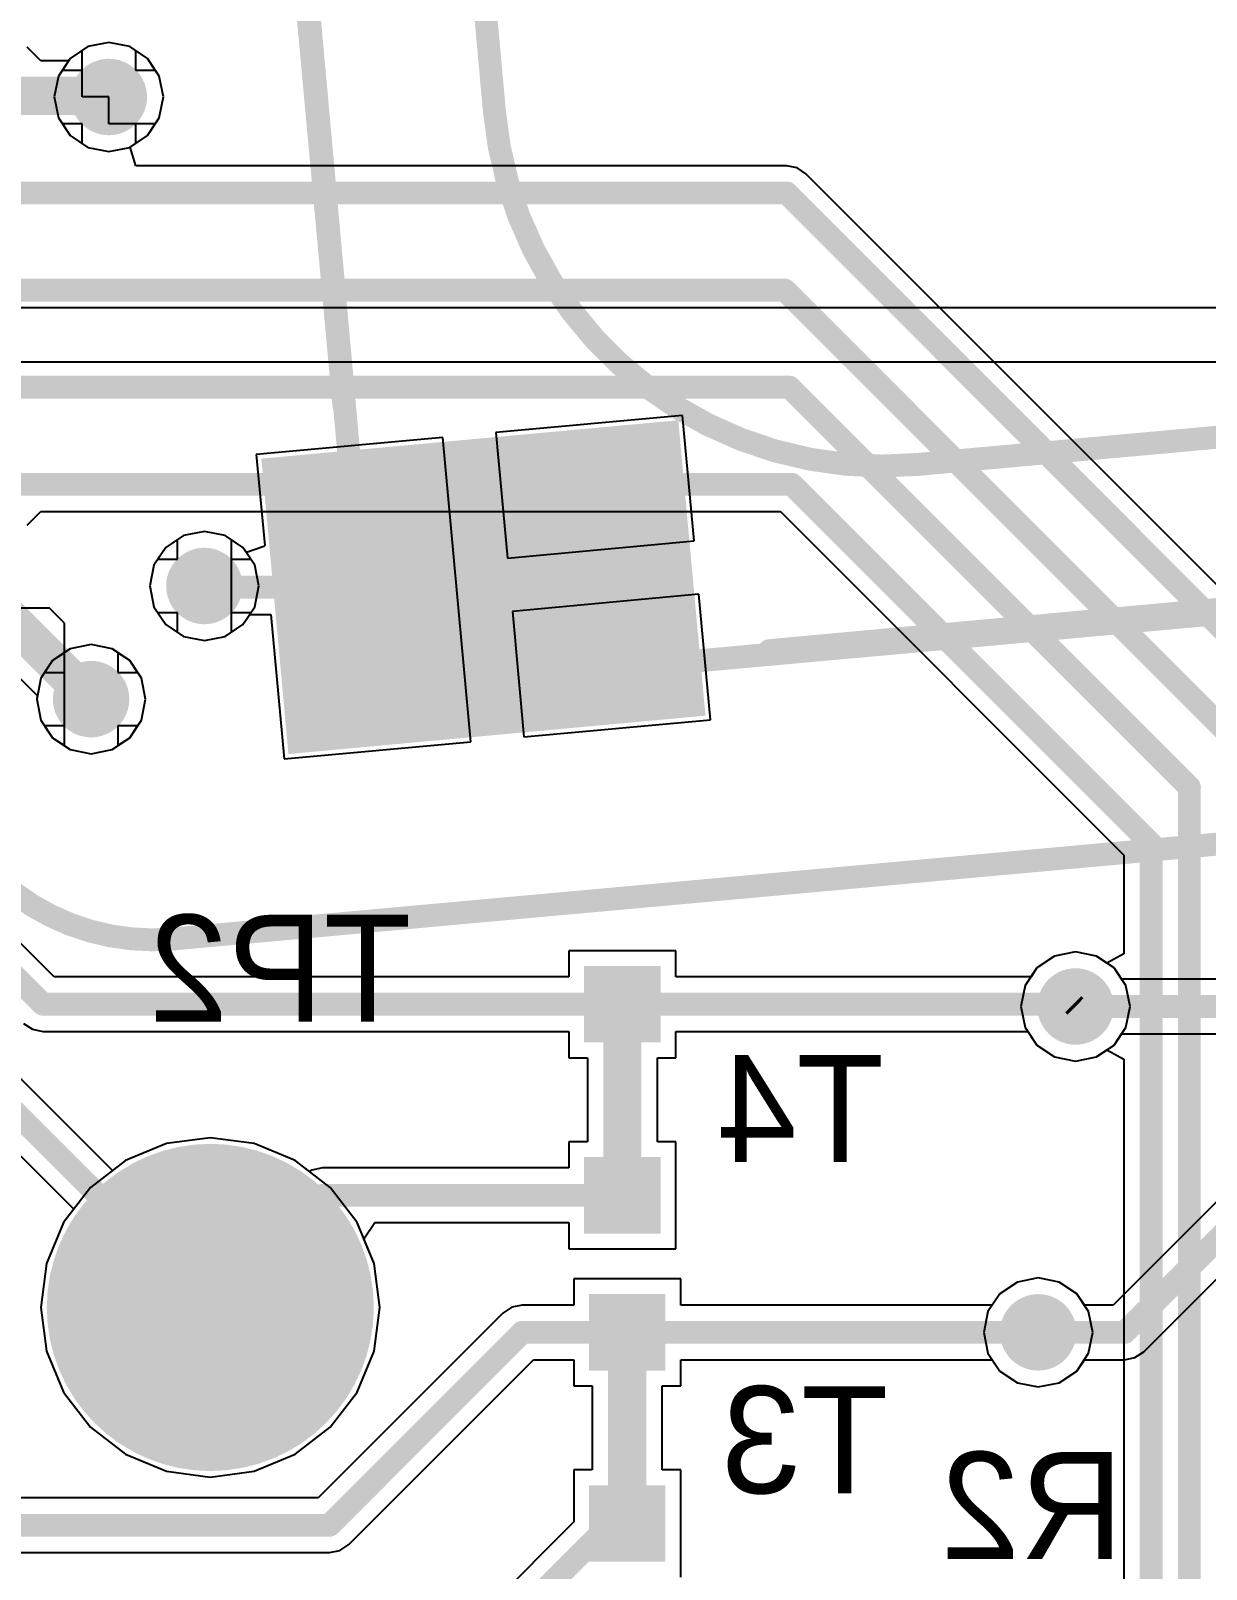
# Model space of a CAD drawing. Header units: millimetres. Extents: x 80 to 238, y 80 to 227.
# Drawn here: x 90.71 to 98.41, y 89.09 to 99.16 of the extents above; entities that cross this region are included whole.
import ezdxf

# ---------------------------------------------------------------- set-up
doc = ezdxf.new("R2010")
doc.units = ezdxf.units.MM
for name, color, linetype in [('BottomLayer', 5, 'Continuous'), ('BottomOverlay', 54, 'Continuous'), ('BottomSolder', 6, 'Continuous'), ('DrillDrawing', 1, 'Continuous'), ('DrillGuide', 244, 'Continuous'), ('KeepOutLayer', 6, 'Continuous'), ('Mechanical1', 6, 'Continuous'), ('MidLayer1', 16, 'Continuous'), ('MidLayer2', 76, 'Continuous'), ('MultiLayer', 9, 'Continuous'), ('PadHoleLayer', 156, 'Continuous'), ('TopLayer', 1, 'Continuous'), ('TopOverlay', 2, 'Continuous'), ('TopPaste', 8, 'Continuous'), ('TopSolder', 216, 'Continuous'), ('ViaHoleLayer', 16, 'Continuous')]:
    doc.layers.add(name, color=color, linetype=linetype)

msp = doc.modelspace()

# ---------------------------------------------------------------- linework, layer by layer
at = {"layer": 'BottomLayer'}
for p, q in [((90.78, 98.959), (90.69, 99.049)), ((91.05, 99.027), (90.973, 98.975)), ((91.05, 98.723), (91.05, 99.027)), ((91.477, 98.975), (91.4, 99.027)), ((91.4, 99.027), (91.4, 98.898)), ((90.962, 98.959), (90.78, 98.959)), ((90.973, 98.975), (90.962, 98.959)), ((91.529, 98.898), (91.477, 98.975)), ((91.4, 98.898), (91.529, 98.898)), ((91.225, 98.723), (91.05, 98.723)), ((91.225, 98.548), (91.225, 98.723)), ((91.529, 98.548), (91.225, 98.548)), ((91.477, 98.471), (91.529, 98.548)), ((91.364, 98.395), (91.477, 98.471)), ((91.401, 98.273), (91.364, 98.395)), ((95.66, 98.273), (91.401, 98.273)), ((95.729, 98.26), (95.66, 98.273)), ((95.786, 98.221), (95.729, 98.26)), ((98.921, 95.086), (95.786, 98.221)), ((90.69, 95.922), (90.78, 96.012)), ((90.78, 96.012), (95.62, 96.012)), ((95.62, 96.012), (97.867, 93.765)), ((91.675, 95.829), (91.598, 95.777)), ((91.675, 95.7), (91.675, 95.829)), ((92.102, 95.777), (92.025, 95.829)), ((92.025, 95.829), (92.025, 95.7)), ((91.598, 95.777), (91.546, 95.7)), ((91.546, 95.7), (91.675, 95.7)), ((92.025, 95.7), (92.154, 95.7)), ((92.154, 95.7), (92.102, 95.777)), ((90.836, 95.38), (89.865, 95.38)), ((90.934, 95.281), (90.836, 95.38)), ((90.934, 94.785), (90.934, 95.281)), ((91.675, 95.35), (91.546, 95.35)), ((91.546, 95.35), (91.598, 95.273)), ((91.675, 95.221), (91.675, 95.35)), ((92.154, 95.35), (92.025, 95.35)), ((92.025, 95.35), (92.025, 95.221)), ((92.102, 95.273), (92.154, 95.35)), ((90.312, 95.255), (90.757, 94.809)), ((91.598, 95.273), (91.675, 95.221)), ((92.025, 95.221), (92.102, 95.273)), ((90.867, 92.969), (88.698, 95.138)), ((91.362, 95.037), (91.284, 95.089)), ((91.284, 95.089), (91.284, 94.96)), ((91.413, 94.96), (91.362, 95.037)), ((91.284, 94.96), (91.413, 94.96)), ((90.757, 94.809), (90.753, 94.785)), ((90.753, 94.785), (90.78, 94.648)), ((90.934, 94.481), (90.934, 94.785)), ((90.78, 94.648), (90.857, 94.533)), ((91.413, 94.61), (91.284, 94.61)), ((91.284, 94.61), (91.284, 94.481)), ((91.362, 94.533), (91.413, 94.61)), ((90.857, 94.533), (90.934, 94.481)), ((91.284, 94.481), (91.362, 94.533)), ((97.867, 93.765), (97.867, 93.119)), ((94.935, 93.14), (94.235, 93.14)), ((94.235, 93.14), (94.235, 92.969)), ((94.935, 92.969), (94.935, 93.14)), ((97.413, 93.105), (97.298, 93.027)), ((97.55, 93.132), (97.413, 93.105)), ((97.687, 93.105), (97.55, 93.132)), ((97.755, 93.059), (97.687, 93.105)), ((97.867, 93.119), (97.755, 93.059)), ((94.235, 92.969), (90.867, 92.969)), ((97.259, 92.969), (94.935, 92.969)), ((97.298, 93.027), (97.259, 92.969)), ((90.667, 92.664), (90.725, 92.626)), ((90.725, 92.626), (90.793, 92.612)), ((90.793, 92.612), (94.235, 92.612)), ((94.235, 92.612), (94.235, 92.44)), ((94.935, 92.44), (94.935, 92.612)), ((94.935, 92.612), (97.238, 92.612)), ((97.238, 92.612), (97.298, 92.523)), ((97.298, 92.523), (97.413, 92.445)), ((97.687, 92.445), (97.755, 92.491)), ((97.755, 92.491), (97.867, 92.431)), ((94.235, 92.44), (94.356, 92.44)), ((94.356, 92.44), (94.356, 91.89)), ((94.814, 91.89), (94.814, 92.44)), ((94.814, 92.44), (94.935, 92.44)), ((97.413, 92.445), (97.55, 92.418)), ((97.55, 92.418), (97.687, 92.445)), ((97.867, 92.431), (97.867, 88.952)), ((91.602, 91.879), (91.335, 91.768)), ((91.889, 91.917), (91.602, 91.879)), ((92.177, 91.879), (91.889, 91.917)), ((92.444, 91.768), (92.177, 91.879)), ((94.356, 91.89), (94.235, 91.89)), ((94.235, 91.89), (94.235, 91.719)), ((94.935, 91.89), (94.814, 91.89)), ((94.935, 91.19), (94.935, 91.89)), ((91.335, 91.768), (91.105, 91.592)), ((92.539, 91.695), (92.444, 91.768)), ((92.554, 91.705), (92.539, 91.695)), ((92.622, 91.719), (92.554, 91.705)), ((94.235, 91.719), (92.622, 91.719)), ((91.105, 91.592), (90.929, 91.362)), ((90.929, 91.362), (90.818, 91.095)), ((92.894, 91.256), (92.965, 91.362)), ((92.965, 91.362), (94.235, 91.362)), ((94.235, 91.362), (94.235, 91.19)), ((92.961, 91.095), (92.894, 91.256)), ((94.235, 91.19), (94.935, 91.19)), ((90.818, 91.095), (90.78, 90.807)), ((92.999, 90.807), (92.961, 91.095)), ((94.967, 90.994), (94.267, 90.994)), ((94.267, 90.994), (94.267, 90.822)), ((94.967, 90.822), (94.967, 90.994)), ((97.17, 90.973), (97.054, 90.896)), ((97.306, 91), (97.17, 90.973)), ((97.443, 90.973), (97.306, 91)), ((97.559, 90.896), (97.443, 90.973)), ((97.054, 90.896), (97.005, 90.822)), ((97.636, 90.78), (97.559, 90.896)), ((90.78, 90.807), (90.818, 90.52)), ((93.804, 90.77), (92.595, 89.561)), ((92.961, 90.52), (92.999, 90.807)), ((93.862, 90.808), (93.804, 90.77)), ((93.93, 90.822), (93.862, 90.808)), ((94.267, 90.822), (93.93, 90.822)), ((97.005, 90.822), (94.967, 90.822)), ((97.663, 90.644), (97.636, 90.78)), ((97.636, 90.507), (97.663, 90.644)), ((90.818, 90.52), (90.929, 90.253)), ((92.795, 89.256), (94.004, 90.465)), ((92.85, 90.253), (92.961, 90.52)), ((94.004, 90.465), (94.267, 90.465)), ((94.267, 90.465), (94.267, 90.294)), ((94.967, 90.294), (94.967, 90.465)), ((94.967, 90.465), (97.005, 90.465)), ((97.005, 90.465), (97.054, 90.391)), ((97.559, 90.391), (97.636, 90.507)), ((97.054, 90.391), (97.17, 90.314)), ((97.443, 90.314), (97.559, 90.391)), ((90.929, 90.253), (91.105, 90.023)), ((92.674, 90.023), (92.85, 90.253)), ((94.267, 90.294), (94.388, 90.294)), ((94.388, 90.294), (94.388, 89.744)), ((94.846, 89.744), (94.846, 90.294)), ((94.846, 90.294), (94.967, 90.294)), ((97.17, 90.314), (97.306, 90.287)), ((97.306, 90.287), (97.443, 90.314)), ((91.105, 90.023), (91.335, 89.847)), ((92.444, 89.847), (92.674, 90.023)), ((91.335, 89.847), (91.602, 89.736)), ((92.177, 89.736), (92.444, 89.847)), ((91.602, 89.736), (91.889, 89.698)), ((91.889, 89.698), (92.177, 89.736)), ((94.388, 89.744), (94.267, 89.744)), ((94.267, 89.744), (94.267, 89.404)), ((94.967, 89.744), (94.846, 89.744)), ((94.967, 89.044), (94.967, 89.744)), ((92.595, 89.561), (90.461, 89.561)), ((94.267, 89.404), (92.878, 88.015)), ((92.737, 89.218), (92.795, 89.256)), ((90.387, 89.204), (92.669, 89.204)), ((92.669, 89.204), (92.737, 89.218))]:
    msp.add_line(p, q, dxfattribs=at)
for points, const_width in [([(91.1, 98.723, 1), (91.35, 98.723, 1)], 0.25), ([(91.156, 98.73, 1), (91.281, 98.73, 1)], 0.125), ([(91.156, 98.73, 1), (91.281, 98.73, 1)], 0.125), ([(91.163, 98.723, 1), (91.288, 98.723, 1)], 0.125), ([(95.623, 98.095, 1), (95.698, 98.095, 1)], 0.075), ([(95.623, 98.095, 1), (95.698, 98.095, 1)], 0.075), ([(95.611, 97.46, 1), (95.686, 97.46, 1)], 0.075), ([(95.611, 97.46, 1), (95.686, 97.46, 1)], 0.075), ([(95.641, 96.825, 1), (95.716, 96.825, 1)], 0.075), ([(95.641, 96.825, 1), (95.716, 96.825, 1)], 0.075), ([(95.656, 96.19, 1), (95.731, 96.19, 1)], 0.075), ([(95.656, 96.19, 1), (95.731, 96.19, 1)], 0.075), ([(91.725, 95.525, 1), (91.975, 95.525, 1)], 0.25), ([(90.984, 94.785, 1), (91.234, 94.785, 1)], 0.25), ([(91.044, 94.785, 1), (91.169, 94.785, 1)], 0.125), ([(98.258, 94.209, 1), (98.333, 94.209, 1)], 0.075), ([(98.258, 94.209, 1), (98.333, 94.209, 1)], 0.075), ([(98.008, 93.839, 1), (98.083, 93.839, 1)], 0.075), ([(98.008, 93.839, 1), (98.083, 93.839, 1)], 0.075), ([(97.425, 92.775, 1), (97.675, 92.775, 1)], 0.25), ([(90.756, 92.79, 1), (90.831, 92.79, 1)], 0.075), ([(90.756, 92.79, 1), (90.831, 92.79, 1)], 0.075), ([(94.522, 92.79, 1), (94.647, 92.79, 1)], 0.125), ([(94.547, 92.79, 1), (94.622, 92.79, 1)], 0.075), ([(94.547, 92.79, 1), (94.622, 92.79, 1)], 0.075), ([(97.497, 92.79, 1), (97.572, 92.79, 1)], 0.075), ([(97.497, 92.79, 1), (97.572, 92.79, 1)], 0.075), ([(97.512, 92.775, 1), (97.588, 92.775, 1)], 0.075), ([(91.389, 90.807, 1), (92.389, 90.807, 1)], 1), ([(94.522, 91.54, 1), (94.647, 91.54, 1)], 0.125), ([(92.585, 91.54, 1), (92.66, 91.54, 1)], 0.075), ([(92.585, 91.54, 1), (92.66, 91.54, 1)], 0.075), ([(94.547, 91.54, 1), (94.622, 91.54, 1)], 0.075), ([(91.852, 90.807, 1), (91.927, 90.807, 1)], 0.075), ([(97.181, 90.644, 1), (97.431, 90.644, 1)], 0.25), ([(94.554, 90.644, 1), (94.679, 90.644, 1)], 0.125), ([(93.892, 90.644, 1), (93.967, 90.644, 1)], 0.075), ([(93.892, 90.644, 1), (93.967, 90.644, 1)], 0.075), ([(94.579, 90.644, 1), (94.654, 90.644, 1)], 0.075), ([(94.579, 90.644, 1), (94.654, 90.644, 1)], 0.075), ([(97.269, 90.644, 1), (97.344, 90.644, 1)], 0.075), ([(92.631, 89.382, 1), (92.706, 89.382, 1)], 0.075), ([(92.631, 89.382, 1), (92.706, 89.382, 1)], 0.075), ([(94.525, 89.448, 1), (94.6, 89.448, 1)], 0.075), ([(94.554, 89.394, 1), (94.679, 89.394, 1)], 0.125)]:
    msp.add_lwpolyline(points, format="xyb", close=True, dxfattribs=dict(at, const_width=const_width))
for points, const_width in [([(89.69, 98.73), (91.218, 98.73)], 0.25), ([(91.218, 98.73), (91.225, 98.723)], 0.25), ([(89.69, 98.095), (95.66, 98.095)], 0.15), ([(95.66, 98.095), (98.795, 94.96)], 0.15), ([(89.69, 97.46), (95.649, 97.46)], 0.15), ([(95.649, 97.46), (98.545, 94.564)], 0.15), ([(89.69, 96.825), (95.679, 96.825)], 0.15), ([(95.679, 96.825), (98.295, 94.209)], 0.15), ([(89.69, 96.19), (95.694, 96.19)], 0.15), ([(95.694, 96.19), (98.045, 93.839)], 0.15), ([(90.336, 95.555), (91.106, 94.785)], 0.25), ([(88.317, 95.267), (90.793, 92.79)], 0.15), ([(98.295, 88.69), (98.295, 94.209)], 0.15), ([(98.045, 88.54), (98.045, 93.839)], 0.15), ([(90.793, 92.79), (94.585, 92.79)], 0.15), ([(94.585, 91.54), (94.585, 92.79)], 0.25), ([(94.585, 92.79), (97.535, 92.79)], 0.15), ([(97.535, 92.79), (97.55, 92.775)], 0.15), ([(91.889, 90.807), (92.622, 91.54)], 0.15), ([(92.622, 91.54), (94.585, 91.54)], 0.15), ([(94.617, 89.394), (94.617, 90.644)], 0.25), ([(92.669, 89.382), (93.93, 90.644)], 0.15), ([(93.93, 90.644), (94.617, 90.644)], 0.15), ([(94.617, 90.644), (97.306, 90.644)], 0.15), ([(90.387, 89.382), (92.669, 89.382)], 0.15), ([(92.44, 87.325), (94.563, 89.448)], 0.15)]:
    msp.add_lwpolyline(points, dxfattribs=dict(at, const_width=const_width))
for points in [[(94.835, 92.54), (94.835, 93.04), (94.335, 92.54), (94.335, 93.04)], [(94.835, 91.29), (94.835, 91.79), (94.335, 91.29), (94.335, 91.79)], [(94.867, 90.394), (94.867, 90.894), (94.367, 90.394), (94.367, 90.894)], [(94.867, 89.144), (94.867, 89.644), (94.367, 89.144), (94.367, 89.644)]]:
    msp.add_solid(points, dxfattribs=at)
at = {"layer": 'BottomSolder', "const_width": 1.07}
msp.add_lwpolyline([(91.354, 90.807, 1), (92.424, 90.807, 1)], format="xyb", close=True, dxfattribs=at)
at = {"layer": 'DrillDrawing', "const_width": 0.15}
for points in [[(83.225, 110.891, -1.632083), (101.044, 80.027)], [(98.956, 80.027, -0.543037), (82.181, 109.082)]]:
    msp.add_lwpolyline(points, format="xyb", dxfattribs=at)
at = {"layer": 'DrillDrawing', "const_width": 0.1}
for points in [[(91.175, 98.723, 1), (91.275, 98.723, 1)], [(91.8, 95.525, 1), (91.9, 95.525, 1)], [(91.059, 94.785, 1), (91.159, 94.785, 1)], [(97.5, 92.775, 1), (97.6, 92.775, 1)], [(97.256, 90.644, 1), (97.356, 90.644, 1)]]:
    msp.add_lwpolyline(points, format="xyb", close=True, dxfattribs=at)
at = {"layer": 'DrillGuide', "const_width": 0.1}
for points in [[(91.175, 98.723, 1), (91.275, 98.723, 1)], [(91.8, 95.525, 1), (91.9, 95.525, 1)], [(91.059, 94.785, 1), (91.159, 94.785, 1)], [(97.5, 92.775, 1), (97.6, 92.775, 1)], [(97.256, 90.644, 1), (97.356, 90.644, 1)]]:
    msp.add_lwpolyline(points, format="xyb", close=True, dxfattribs=at)
at = {"layer": 'KeepOutLayer', "const_width": 0.15}
for points in [[(83.225, 110.891, -1.632083), (101.044, 80.027)], [(98.956, 80.027, -0.543037), (82.181, 109.082)]]:
    msp.add_lwpolyline(points, format="xyb", dxfattribs=at)
at = {"layer": 'Mechanical1', "const_width": 0.15}
for points in [[(83.225, 110.891, -1.632083), (101.044, 80.027)], [(98.956, 80.027, -0.543037), (82.181, 109.082)], [(96.518, 96.32, -0.414214), (93.748, 98.629)], [(91.649, 93.217, -0.283237), (90.24, 93.918)]]:
    msp.add_lwpolyline(points, format="xyb", dxfattribs=at)
for points in [[(91.942, 105.795), (92.936, 94.841)], [(93.423, 102.215), (93.748, 98.629)], [(96.518, 96.32), (104.087, 97.007)], [(92.936, 94.841), (107.875, 96.196)], [(91.649, 93.217), (109.436, 94.832)]]:
    msp.add_lwpolyline(points, dxfattribs=at)
at = {"layer": 'Mechanical1', "const_width": 0.075}
for points in [[(93.711, 98.629, 1), (93.786, 98.629, 1)], [(93.711, 98.629, 1), (93.786, 98.629, 1)], [(96.481, 96.32, 1), (96.556, 96.32, 1)], [(96.481, 96.32, 1), (96.556, 96.32, 1)], [(92.899, 94.841, 1), (92.974, 94.841, 1)], [(92.899, 94.841, 1), (92.974, 94.841, 1)], [(91.611, 93.217, 1), (91.686, 93.217, 1)], [(91.611, 93.217, 1), (91.686, 93.217, 1)]]:
    msp.add_lwpolyline(points, format="xyb", close=True, dxfattribs=at)
at = {"layer": 'MidLayer1'}
for p, q in [((91.05, 99.027), (90.973, 98.975)), ((91.05, 98.898), (91.05, 99.027)), ((91.477, 98.975), (91.4, 99.027)), ((91.4, 99.027), (91.4, 98.898)), ((90.973, 98.975), (90.921, 98.898)), ((91.529, 98.898), (91.477, 98.975)), ((90.921, 98.898), (91.05, 98.898)), ((91.4, 98.898), (91.529, 98.898)), ((91.05, 98.548), (90.921, 98.548)), ((90.921, 98.548), (90.973, 98.471)), ((91.05, 98.419), (91.05, 98.548)), ((91.529, 98.548), (91.4, 98.548)), ((91.4, 98.548), (91.4, 98.419)), ((91.477, 98.471), (91.529, 98.548)), ((90.973, 98.471), (91.05, 98.419)), ((91.4, 98.419), (91.477, 98.471)), ((91.675, 95.829), (91.598, 95.777)), ((91.675, 95.7), (91.675, 95.829)), ((92.102, 95.777), (92.025, 95.829)), ((92.025, 95.829), (92.025, 95.7)), ((91.598, 95.777), (91.546, 95.7)), ((91.546, 95.7), (91.675, 95.7)), ((92.025, 95.7), (92.154, 95.7)), ((92.154, 95.7), (92.102, 95.777)), ((91.675, 95.35), (91.546, 95.35)), ((91.546, 95.35), (91.598, 95.273)), ((91.675, 95.221), (91.675, 95.35)), ((92.154, 95.35), (92.025, 95.35)), ((92.025, 95.35), (92.025, 95.221)), ((92.102, 95.273), (92.154, 95.35)), ((91.598, 95.273), (91.675, 95.221)), ((92.025, 95.221), (92.102, 95.273)), ((90.934, 95.089), (90.857, 95.037)), ((90.934, 94.96), (90.934, 95.089)), ((91.362, 95.037), (91.284, 95.089)), ((91.284, 95.089), (91.284, 94.96)), ((90.857, 95.037), (90.805, 94.96)), ((91.413, 94.96), (91.362, 95.037)), ((90.805, 94.96), (90.934, 94.96)), ((91.284, 94.96), (91.413, 94.96)), ((90.934, 94.61), (90.805, 94.61)), ((90.805, 94.61), (90.857, 94.533)), ((90.934, 94.481), (90.934, 94.61)), ((91.413, 94.61), (91.284, 94.61)), ((91.284, 94.61), (91.284, 94.481)), ((91.362, 94.533), (91.413, 94.61)), ((90.857, 94.533), (90.934, 94.481)), ((91.284, 94.481), (91.362, 94.533)), ((97.413, 93.105), (97.298, 93.027)), ((97.55, 93.132), (97.413, 93.105)), ((97.687, 93.105), (97.55, 93.132)), ((97.802, 93.027), (97.687, 93.105)), ((97.298, 93.027), (97.22, 92.912)), ((97.88, 92.912), (97.802, 93.027)), ((97.22, 92.912), (97.193, 92.775)), ((97.907, 92.775), (97.88, 92.912)), ((97.193, 92.775), (97.22, 92.638)), ((97.88, 92.638), (97.907, 92.775)), ((97.22, 92.638), (97.298, 92.523)), ((97.802, 92.523), (97.88, 92.638)), ((97.298, 92.523), (97.413, 92.445)), ((97.687, 92.445), (97.802, 92.523)), ((97.413, 92.445), (97.55, 92.418)), ((97.55, 92.418), (97.687, 92.445)), ((91.602, 91.879), (91.335, 91.768)), ((91.889, 91.917), (91.602, 91.879)), ((92.177, 91.879), (91.889, 91.917)), ((92.444, 91.768), (92.177, 91.879)), ((91.335, 91.768), (91.105, 91.592)), ((92.674, 91.592), (92.444, 91.768)), ((91.105, 91.592), (90.929, 91.362)), ((92.85, 91.362), (92.674, 91.592)), ((90.929, 91.362), (90.818, 91.095)), ((92.961, 91.095), (92.85, 91.362)), ((90.818, 91.095), (90.78, 90.807)), ((92.999, 90.807), (92.961, 91.095)), ((97.17, 90.973), (97.054, 90.896)), ((97.306, 91), (97.17, 90.973)), ((97.443, 90.973), (97.306, 91)), ((97.559, 90.896), (97.443, 90.973)), ((97.054, 90.896), (96.977, 90.78)), ((97.636, 90.78), (97.559, 90.896)), ((90.78, 90.807), (90.818, 90.52)), ((92.961, 90.52), (92.999, 90.807)), ((96.977, 90.78), (96.95, 90.644)), ((97.663, 90.644), (97.636, 90.78)), ((96.95, 90.644), (96.977, 90.507)), ((97.636, 90.507), (97.663, 90.644)), ((90.818, 90.52), (90.929, 90.253)), ((92.85, 90.253), (92.961, 90.52)), ((96.977, 90.507), (97.054, 90.391)), ((97.559, 90.391), (97.636, 90.507)), ((97.054, 90.391), (97.17, 90.314)), ((97.443, 90.314), (97.559, 90.391)), ((90.929, 90.253), (91.105, 90.023)), ((92.674, 90.023), (92.85, 90.253)), ((97.17, 90.314), (97.306, 90.287)), ((97.306, 90.287), (97.443, 90.314)), ((91.105, 90.023), (91.335, 89.847)), ((92.444, 89.847), (92.674, 90.023)), ((91.335, 89.847), (91.602, 89.736)), ((92.177, 89.736), (92.444, 89.847)), ((91.602, 89.736), (91.889, 89.698)), ((91.889, 89.698), (92.177, 89.736))]:
    msp.add_line(p, q, dxfattribs=at)
for points, const_width in [([(91.1, 98.723, 1), (91.35, 98.723, 1)], 0.25), ([(91.725, 95.525, 1), (91.975, 95.525, 1)], 0.25), ([(90.984, 94.785, 1), (91.234, 94.785, 1)], 0.25), ([(97.425, 92.775, 1), (97.675, 92.775, 1)], 0.25), ([(91.389, 90.807, 1), (92.389, 90.807, 1)], 1), ([(97.181, 90.644, 1), (97.431, 90.644, 1)], 0.25)]:
    msp.add_lwpolyline(points, format="xyb", close=True, dxfattribs=dict(at, const_width=const_width))
at = {"layer": 'MidLayer2'}
for p, q in [((91.088, 99.053), (90.973, 98.975)), ((91.225, 99.08), (91.088, 99.053)), ((91.362, 99.053), (91.225, 99.08)), ((91.477, 98.975), (91.362, 99.053)), ((90.973, 98.975), (90.895, 98.86)), ((91.555, 98.86), (91.477, 98.975)), ((90.895, 98.86), (90.868, 98.723)), ((91.582, 98.723), (91.555, 98.86)), ((90.868, 98.723), (90.895, 98.586)), ((91.555, 98.586), (91.582, 98.723)), ((90.895, 98.586), (90.973, 98.471)), ((91.477, 98.471), (91.555, 98.586)), ((90.973, 98.471), (91.088, 98.393)), ((91.362, 98.393), (91.477, 98.471)), ((91.088, 98.393), (91.225, 98.366)), ((91.225, 98.366), (91.362, 98.393)), ((112.913, 97.345), (82.924, 97.345)), ((80.666, 96.992), (112.34, 96.992)), ((91.713, 95.855), (91.598, 95.777)), ((91.85, 95.882), (91.713, 95.855)), ((91.987, 95.855), (91.85, 95.882)), ((92.102, 95.777), (91.987, 95.855)), ((91.598, 95.777), (91.52, 95.662)), ((92.18, 95.662), (92.102, 95.777)), ((91.52, 95.662), (91.493, 95.525)), ((92.207, 95.525), (92.18, 95.662)), ((91.493, 95.525), (91.52, 95.388)), ((92.18, 95.388), (92.207, 95.525)), ((91.52, 95.388), (91.598, 95.273)), ((92.102, 95.273), (92.18, 95.388)), ((91.598, 95.273), (91.713, 95.195)), ((91.713, 95.195), (91.85, 95.168)), ((91.85, 95.168), (91.987, 95.195)), ((91.987, 95.195), (92.102, 95.273)), ((90.973, 95.115), (90.857, 95.037)), ((91.109, 95.142), (90.973, 95.115)), ((91.246, 95.115), (91.109, 95.142)), ((91.362, 95.037), (91.246, 95.115)), ((90.857, 95.037), (90.78, 94.922)), ((91.439, 94.922), (91.362, 95.037)), ((90.78, 94.922), (90.753, 94.785)), ((91.466, 94.785), (91.439, 94.922)), ((90.753, 94.785), (90.78, 94.648)), ((91.439, 94.648), (91.466, 94.785)), ((90.78, 94.648), (90.857, 94.533)), ((91.362, 94.533), (91.439, 94.648)), ((90.857, 94.533), (90.973, 94.455)), ((91.246, 94.455), (91.362, 94.533)), ((90.973, 94.455), (91.109, 94.428)), ((91.109, 94.428), (91.246, 94.455)), ((97.413, 93.105), (97.298, 93.027)), ((97.55, 93.132), (97.413, 93.105)), ((97.687, 93.105), (97.55, 93.132)), ((97.802, 93.027), (97.687, 93.105)), ((97.298, 93.027), (97.22, 92.912)), ((97.88, 92.912), (97.802, 93.027)), ((97.22, 92.912), (97.193, 92.775)), ((97.907, 92.775), (97.88, 92.912)), ((97.193, 92.775), (97.22, 92.638)), ((97.88, 92.638), (97.907, 92.775)), ((97.22, 92.638), (97.298, 92.523)), ((97.802, 92.523), (97.88, 92.638)), ((97.298, 92.523), (97.413, 92.445)), ((97.687, 92.445), (97.802, 92.523)), ((97.413, 92.445), (97.55, 92.418)), ((97.55, 92.418), (97.687, 92.445)), ((91.602, 91.879), (91.335, 91.768)), ((91.889, 91.917), (91.602, 91.879)), ((92.177, 91.879), (91.889, 91.917)), ((92.444, 91.768), (92.177, 91.879)), ((91.335, 91.768), (91.105, 91.592)), ((92.674, 91.592), (92.444, 91.768)), ((91.105, 91.592), (90.929, 91.362)), ((92.85, 91.362), (92.674, 91.592)), ((90.929, 91.362), (90.818, 91.095)), ((92.961, 91.095), (92.85, 91.362)), ((90.818, 91.095), (90.78, 90.807)), ((92.999, 90.807), (92.961, 91.095)), ((97.17, 90.973), (97.054, 90.896)), ((97.306, 91), (97.17, 90.973)), ((97.443, 90.973), (97.306, 91)), ((97.559, 90.896), (97.443, 90.973)), ((97.054, 90.896), (96.977, 90.78)), ((97.636, 90.78), (97.559, 90.896)), ((90.78, 90.807), (90.818, 90.52)), ((92.961, 90.52), (92.999, 90.807)), ((96.977, 90.78), (96.95, 90.644)), ((97.663, 90.644), (97.636, 90.78)), ((96.95, 90.644), (96.977, 90.507)), ((97.636, 90.507), (97.663, 90.644)), ((90.818, 90.52), (90.929, 90.253)), ((92.85, 90.253), (92.961, 90.52)), ((96.977, 90.507), (97.054, 90.391)), ((97.559, 90.391), (97.636, 90.507)), ((97.054, 90.391), (97.17, 90.314)), ((97.443, 90.314), (97.559, 90.391)), ((90.929, 90.253), (91.105, 90.023)), ((92.674, 90.023), (92.85, 90.253)), ((97.17, 90.314), (97.306, 90.287)), ((97.306, 90.287), (97.443, 90.314)), ((91.105, 90.023), (91.335, 89.847)), ((92.444, 89.847), (92.674, 90.023)), ((91.335, 89.847), (91.602, 89.736)), ((92.177, 89.736), (92.444, 89.847)), ((91.602, 89.736), (91.889, 89.698)), ((91.889, 89.698), (92.177, 89.736))]:
    msp.add_line(p, q, dxfattribs=at)
for points, const_width in [([(91.1, 98.723, 1), (91.35, 98.723, 1)], 0.25), ([(91.725, 95.525, 1), (91.975, 95.525, 1)], 0.25), ([(90.984, 94.785, 1), (91.234, 94.785, 1)], 0.25), ([(97.425, 92.775, 1), (97.675, 92.775, 1)], 0.25), ([(91.389, 90.807, 1), (92.389, 90.807, 1)], 1), ([(97.181, 90.644, 1), (97.431, 90.644, 1)], 0.25)]:
    msp.add_lwpolyline(points, format="xyb", close=True, dxfattribs=dict(at, const_width=const_width))
at = {"layer": 'MultiLayer'}
for points, const_width in [([(91.1, 98.723, 1), (91.35, 98.723, 1)], 0.25), ([(91.725, 95.525, 1), (91.975, 95.525, 1)], 0.25), ([(90.984, 94.785, 1), (91.234, 94.785, 1)], 0.25), ([(97.425, 92.775, 1), (97.675, 92.775, 1)], 0.25), ([(91.389, 90.807, 1), (92.389, 90.807, 1)], 1), ([(97.181, 90.644, 1), (97.431, 90.644, 1)], 0.25)]:
    msp.add_lwpolyline(points, format="xyb", close=True, dxfattribs=dict(at, const_width=const_width))
at = {"layer": 'PadHoleLayer', "const_width": 0.85}
msp.add_lwpolyline([(91.464, 90.807, 1), (92.314, 90.807, 1)], format="xyb", close=True, dxfattribs=at)
at = {"layer": 'TopLayer'}
for p, q in [((91.05, 99.027), (90.973, 98.975)), ((91.05, 98.898), (91.05, 99.027)), ((91.477, 98.975), (91.4, 99.027)), ((91.4, 99.027), (91.4, 98.898)), ((90.973, 98.975), (90.921, 98.898)), ((91.529, 98.898), (91.477, 98.975)), ((90.921, 98.898), (91.05, 98.898)), ((91.4, 98.898), (91.529, 98.898)), ((91.05, 98.548), (90.921, 98.548)), ((90.921, 98.548), (90.973, 98.471)), ((91.05, 98.419), (91.05, 98.548)), ((91.529, 98.548), (91.4, 98.548)), ((91.4, 98.548), (91.4, 98.419)), ((91.477, 98.471), (91.529, 98.548)), ((90.973, 98.471), (91.05, 98.419)), ((91.4, 98.419), (91.477, 98.471)), ((94.978, 96.641), (93.758, 96.529)), ((95.054, 95.82), (94.978, 96.641)), ((93.41, 96.497), (92.19, 96.385)), ((93.501, 95.501), (93.41, 96.497)), ((93.758, 96.529), (93.834, 95.708)), ((92.19, 96.385), (92.245, 95.79)), ((91.675, 95.829), (91.598, 95.777)), ((91.675, 95.7), (91.675, 95.829)), ((92.102, 95.777), (92.025, 95.829)), ((92.025, 95.829), (92.025, 95.525)), ((92.239, 95.783), (92.125, 95.743)), ((92.245, 95.79), (92.239, 95.783)), ((93.834, 95.708), (95.054, 95.82)), ((91.598, 95.777), (91.546, 95.7)), ((91.546, 95.7), (91.675, 95.7)), ((92.125, 95.743), (92.102, 95.777)), ((92.025, 95.525), (92.025, 95.221)), ((93.593, 94.506), (93.501, 95.501)), ((95.086, 95.471), (93.866, 95.359)), ((95.161, 94.65), (95.086, 95.471)), ((91.675, 95.35), (91.546, 95.35)), ((91.546, 95.35), (91.598, 95.273)), ((91.675, 95.221), (91.675, 95.35)), ((92.102, 95.273), (92.147, 95.339)), ((92.147, 95.339), (92.286, 95.339)), ((92.286, 95.339), (92.373, 94.394)), ((93.866, 95.359), (93.941, 94.538)), ((91.598, 95.273), (91.675, 95.221)), ((92.025, 95.221), (92.102, 95.273)), ((90.934, 95.089), (90.857, 95.037)), ((90.934, 94.96), (90.934, 95.089)), ((91.362, 95.037), (91.284, 95.089)), ((91.284, 95.089), (91.284, 94.96)), ((90.857, 95.037), (90.805, 94.96)), ((91.413, 94.96), (91.362, 95.037)), ((90.805, 94.96), (90.934, 94.96)), ((91.284, 94.96), (91.413, 94.96)), ((90.934, 94.61), (90.805, 94.61)), ((90.805, 94.61), (90.857, 94.533)), ((90.934, 94.481), (90.934, 94.61)), ((91.413, 94.61), (91.284, 94.61)), ((91.284, 94.61), (91.284, 94.481)), ((91.362, 94.533), (91.413, 94.61)), ((93.941, 94.538), (95.161, 94.65)), ((90.857, 94.533), (90.934, 94.481)), ((91.284, 94.481), (91.362, 94.533)), ((92.373, 94.394), (93.593, 94.506)), ((101.118, 94.143), (97.797, 90.822)), ((97.997, 90.517), (101.318, 93.838)), ((97.413, 93.105), (97.298, 93.027)), ((97.55, 93.132), (97.413, 93.105)), ((97.687, 93.105), (97.55, 93.132)), ((97.802, 93.027), (97.687, 93.105)), ((91.248, 91.702), (89.951, 92.998)), ((97.298, 93.027), (97.22, 92.912)), ((97.852, 92.953), (97.802, 93.027)), ((97.22, 92.912), (97.193, 92.775)), ((99.1, 92.953), (97.852, 92.953)), ((97.193, 92.775), (97.22, 92.638)), ((89.751, 92.693), (90.995, 91.449)), ((97.22, 92.638), (97.298, 92.523)), ((97.802, 92.523), (97.852, 92.597)), ((97.852, 92.597), (99.174, 92.597)), ((97.298, 92.523), (97.413, 92.445)), ((97.687, 92.445), (97.802, 92.523)), ((97.413, 92.445), (97.55, 92.418)), ((97.55, 92.418), (97.687, 92.445)), ((91.602, 91.879), (91.335, 91.768)), ((91.889, 91.917), (91.602, 91.879)), ((92.177, 91.879), (91.889, 91.917)), ((92.444, 91.768), (92.177, 91.879)), ((91.335, 91.768), (91.248, 91.702)), ((92.674, 91.592), (92.444, 91.768)), ((92.85, 91.362), (92.674, 91.592)), ((90.929, 91.362), (90.818, 91.095)), ((90.995, 91.449), (90.929, 91.362)), ((92.961, 91.095), (92.85, 91.362)), ((90.818, 91.095), (90.78, 90.807)), ((92.999, 90.807), (92.961, 91.095)), ((97.17, 90.973), (97.054, 90.896)), ((97.306, 91), (97.17, 90.973)), ((97.443, 90.973), (97.306, 91)), ((97.559, 90.896), (97.443, 90.973)), ((97.054, 90.896), (96.977, 90.78)), ((97.608, 90.822), (97.559, 90.896)), ((90.78, 90.807), (90.818, 90.52)), ((92.961, 90.52), (92.999, 90.807)), ((96.977, 90.78), (96.95, 90.644)), ((97.797, 90.822), (97.608, 90.822)), ((96.95, 90.644), (96.977, 90.507)), ((90.818, 90.52), (90.929, 90.253)), ((92.85, 90.253), (92.961, 90.52)), ((96.977, 90.507), (97.054, 90.391)), ((97.559, 90.391), (97.608, 90.465)), ((97.608, 90.465), (97.871, 90.465)), ((97.871, 90.465), (97.939, 90.479)), ((97.939, 90.479), (97.997, 90.517)), ((97.054, 90.391), (97.17, 90.314)), ((97.443, 90.314), (97.559, 90.391)), ((90.929, 90.253), (91.105, 90.023)), ((92.674, 90.023), (92.85, 90.253)), ((97.17, 90.314), (97.306, 90.287)), ((97.306, 90.287), (97.443, 90.314)), ((91.105, 90.023), (91.335, 89.847)), ((92.444, 89.847), (92.674, 90.023)), ((91.335, 89.847), (91.602, 89.736)), ((92.177, 89.736), (92.444, 89.847)), ((91.602, 89.736), (91.889, 89.698)), ((91.889, 89.698), (92.177, 89.736))]:
    msp.add_line(p, q, dxfattribs=at)
for points, const_width in [([(91.1, 98.723, 1), (91.35, 98.723, 1)], 0.25), ([(91.725, 95.525, 1), (91.975, 95.525, 1)], 0.25), ([(91.812, 95.517, 1), (91.887, 95.517, 1)], 0.075), ([(93.638, 95.517, 1), (93.713, 95.517, 1)], 0.075), ([(90.984, 94.785, 1), (91.234, 94.785, 1)], 0.25), ([(97.425, 92.775, 1), (97.675, 92.775, 1)], 0.25), ([(97.512, 92.775, 1), (97.588, 92.775, 1)], 0.075), ([(91.389, 90.807, 1), (92.389, 90.807, 1)], 1), ([(91.852, 90.807, 1), (91.927, 90.807, 1)], 0.075), ([(97.181, 90.644, 1), (97.431, 90.644, 1)], 0.25), ([(97.269, 90.644, 1), (97.344, 90.644, 1)], 0.075), ([(97.834, 90.644, 1), (97.909, 90.644, 1)], 0.075), ([(97.834, 90.644, 1), (97.909, 90.644, 1)], 0.075)]:
    msp.add_lwpolyline(points, format="xyb", close=True, dxfattribs=dict(at, const_width=const_width))
at = {"layer": 'TopLayer', "const_width": 0.15}
for points in [[(91.85, 95.517), (93.676, 95.517)], [(97.871, 90.644), (101.244, 94.016)], [(89.825, 92.872), (91.889, 90.807)], [(97.55, 92.775), (99.174, 92.775)], [(97.306, 90.644), (97.871, 90.644)]]:
    msp.add_lwpolyline(points, dxfattribs=at)
at = {"layer": 'TopLayer'}
msp.add_solid([(94.888, 96.533), (92.299, 96.295), (95.052, 94.74), (92.463, 94.502)], dxfattribs=at)
at = {"layer": 'TopOverlay', "const_width": 0.15}
for points in [[(92.111, 103.799), (92.763, 96.704)], [(95.546, 95.102), (107.87, 96.234)]]:
    msp.add_lwpolyline(points, dxfattribs=at)
at = {"layer": 'TopOverlay', "const_width": 0.075}
for points in [[(92.726, 96.704, 1), (92.801, 96.704, 1)], [(95.509, 95.102, 1), (95.584, 95.102, 1)]]:
    msp.add_lwpolyline(points, format="xyb", close=True, dxfattribs=at)
at = {"layer": 'TopPaste'}
msp.add_solid([(94.843, 96.478), (92.353, 96.25), (94.998, 94.785), (92.509, 94.557)], dxfattribs=at)
at = {"layer": 'TopSolder', "const_width": 1.07}
msp.add_lwpolyline([(91.354, 90.807, 1), (92.424, 90.807, 1)], format="xyb", close=True, dxfattribs=at)
at = {"layer": 'TopSolder'}
msp.add_solid([(94.951, 96.609), (92.223, 96.358), (95.129, 94.677), (92.4, 94.426)], dxfattribs=at)
at = {"layer": 'ViaHoleLayer', "const_width": 0.1}
for points in [[(91.175, 98.723, 1), (91.275, 98.723, 1)], [(91.8, 95.525, 1), (91.9, 95.525, 1)], [(91.059, 94.785, 1), (91.159, 94.785, 1)], [(97.5, 92.775, 1), (97.6, 92.775, 1)], [(97.256, 90.644, 1), (97.356, 90.644, 1)]]:
    msp.add_lwpolyline(points, format="xyb", close=True, dxfattribs=at)

# ---------------------------------------------------------------- texts
at = {"layer": 'BottomOverlay', "text_generation_flag": 2}
for s, p in [('TP2', (93.203, 92.675)), ('T4', (96.296, 91.758)), ('T3', (96.325, 89.592)), ('R2', (97.864, 89.162))]:
    msp.add_text(s, height=0.7, rotation=360, dxfattribs=at).set_placement(p)

doc.saveas('drawing.dxf')
